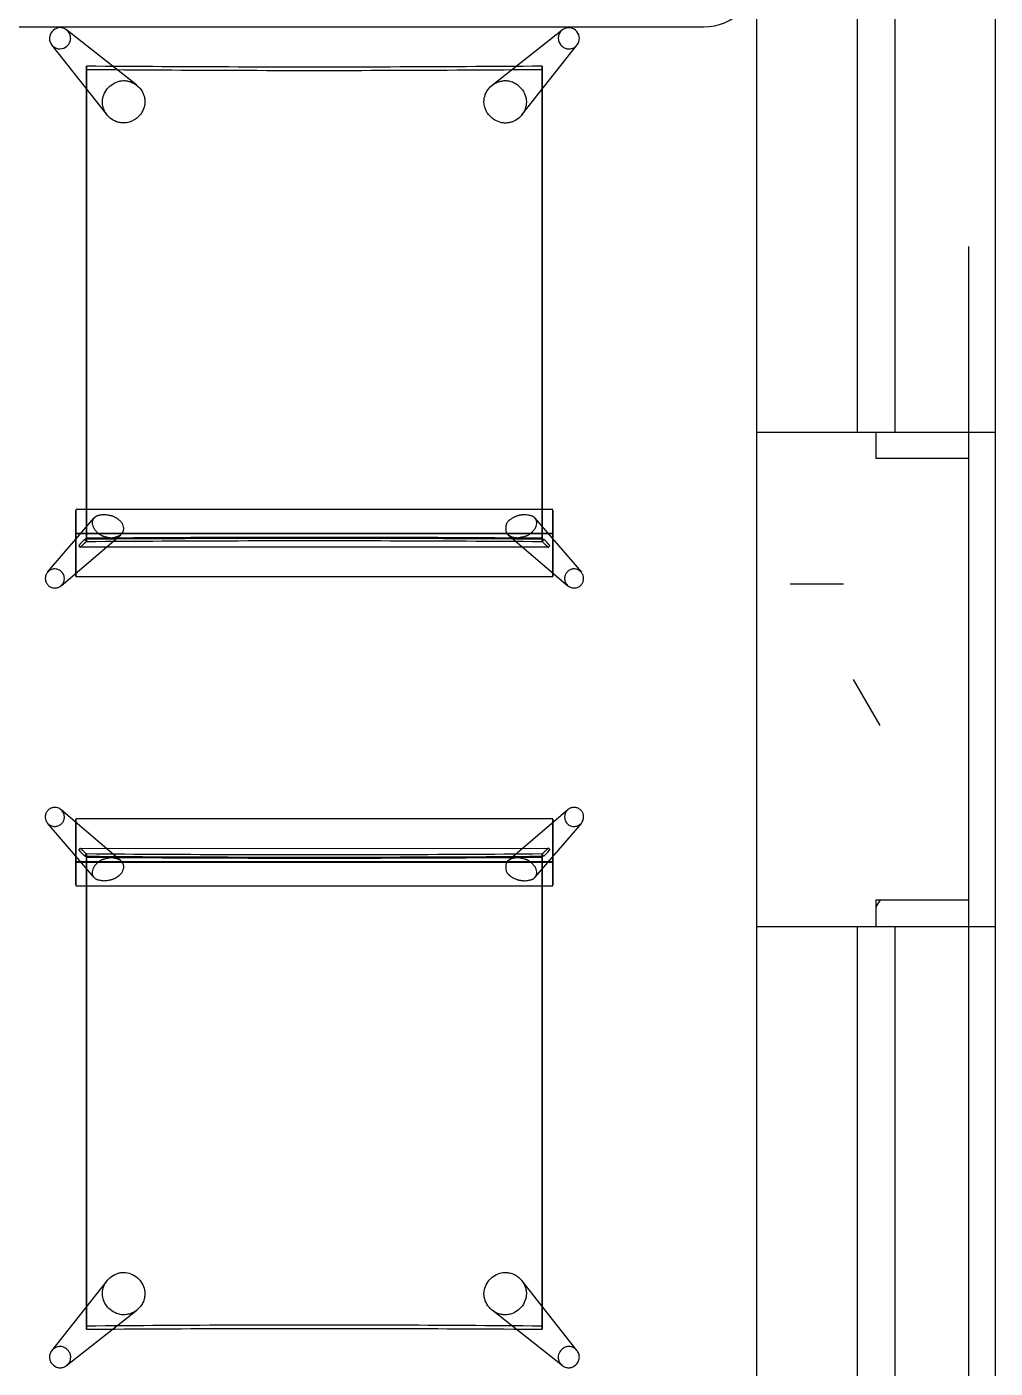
# Model space of a CAD drawing. Header units: millimetres. Extents: x -92759 to 184353, y -15225 to 86714.
# Drawn here: x 89412 to 90326, y 74041 to 75307 of the extents above; entities that cross this region are included whole.
import ezdxf

# ---------------------------------------------------------------- set-up
doc = ezdxf.new("R2010")
doc.units = ezdxf.units.MM
doc.linetypes.add('IDA - Grid Line', pattern=[2100, 1200, -300, 300, -300])
for name, color, linetype in [('0-1', 9, 'Continuous'), ('A-_--------_-3', 8, 'Continuous'), ('A-_FURT----_E', 9, 'Continuous'), ('A-_WALL----_E', 8, 'Continuous'), ('A-_WALL----_H', 8, 'Continuous'), ('A-_WALL----_H-1', 9, 'Continuous'), ('A-_WIND----_E', 8, 'Continuous'), ('M-_SANIFIXR_E', 9, 'Continuous')]:
    doc.layers.add(name, color=color, linetype=linetype)
doc.layers.add('S-_ANOTGRID_E-1', color=9, linetype='IDA - Grid Line', true_color=0x808080)

# ---------------------------------------------------------------- blocks, each defined once
blk = doc.blocks.new('IDA - Casement w Top Hung - 1 Panel - 1600L X 1800H - B8-AW08-10169639-BLK8_RHH_2ND STOREY PLAN')
at = {"layer": 'A-_WIND----_E'}
for p, q in [((-800, 17.5), (800, 17.5)), ((-800, 17.5), (-800, -17.5)), ((800, 17.5), (800, -17.5)), ((800, -17.5), (-800, -17.5))]:
    blk.add_line(p, q, dxfattribs=at)
blk = doc.blocks.new('staff dining room')
at = {"layer": 'A-_--------_-3', "color": 8}
blk.add_line((17621, 2227.5), (19021, 2227.5), dxfattribs=at)
blk.add_arc((19021, 2277.5), 50, 270, 0, dxfattribs=at)
at = {"layer": 'A-_FURT----_E', "color": 8}
for p, q in [((18485.8, 2172.4), (18419.7, 2224.6)), ((18821.3, 2172.5), (18887.4, 2224.6)), ((18457.8, 2144.5), (18405.7, 2210.6)), ((18849.2, 2144.4), (18901.4, 2210.6)), ((18438.4, 2190.4), (18438.4, 2187.4)), ((18868.4, 2187.4), (18868.4, 2190.4)), ((18401.7, 1712.6), (18445.4, 1763.6)), ((18878.5, 1771.8), (18428.5, 1771.8)), ((18428.5, 1766.2), (18428.5, 1771.2)), ((18428.5, 1771.2), (18428.5, 1730.8)), ((18428.5, 1754.1), (18428.5, 1766.2)), ((18861.6, 1763.7), (18905.4, 1712.6)), ((18878.5, 1771.2), (18878.5, 1766.2)), ((18878.5, 1730.8), (18878.5, 1771.2)), ((18878.5, 1766.2), (18878.5, 1754.1)), ((18414.4, 1699.9), (18470.7, 1748.1)), ((18428.5, 1749.1), (18428.5, 1754.1)), ((18878.5, 1749.4), (18428.5, 1749.4)), ((18428.5, 1749.1), (18878.5, 1749.1)), ((18428.5, 1708.8), (18428.5, 1749.1)), ((18836.4, 1748.1), (18892.7, 1699.9)), ((18878.5, 1754.1), (18878.5, 1749.1)), ((18878.5, 1749.1), (18878.5, 1708.8)), ((18438.4, 1744.7), (18438.4, 1741.8)), ((18868.4, 1741.8), (18868.4, 1744.7)), ((18428.5, 1730.8), (18428.5, 1726.1)), ((18428.5, 1726.1), (18428.5, 1713.6)), ((18878.5, 1726.1), (18878.5, 1730.8)), ((18878.5, 1713.6), (18878.5, 1726.1)), ((18428.5, 1713.6), (18428.5, 1708.8)), ((18878.5, 1708.8), (18878.5, 1713.6)), ((18428.5, 1708.6), (18878.5, 1708.6)), ((18470.7, 1440.3), (18414.4, 1488.5)), ((18892.7, 1488.5), (18836.4, 1440.3)), ((18445.4, 1424.8), (18401.7, 1475.8)), ((18878.5, 1479.8), (18428.5, 1479.8)), ((18428.5, 1479.6), (18428.5, 1474.8)), ((18428.5, 1439.4), (18428.5, 1479.6)), ((18428.5, 1474.8), (18428.5, 1462.3)), ((18905.4, 1475.8), (18861.6, 1424.8)), ((18878.5, 1474.8), (18878.5, 1479.6)), ((18878.5, 1479.6), (18878.5, 1439.4)), ((18878.5, 1462.3), (18878.5, 1474.8)), ((18428.5, 1462.3), (18428.5, 1457.6)), ((18428.5, 1457.6), (18428.5, 1417.2)), ((18878.5, 1457.6), (18878.5, 1462.3)), ((18878.5, 1417.2), (18878.5, 1457.6)), ((18438.4, 1446.7), (18438.4, 1443.8)), ((18868.4, 1443.8), (18868.4, 1446.7)), ((18878.5, 1439.4), (18428.5, 1439.4)), ((18428.5, 1434.4), (18428.5, 1439.4)), ((18428.5, 1439), (18878.5, 1439)), ((18428.5, 1422.2), (18428.5, 1434.4)), ((18878.5, 1439.4), (18878.5, 1434.4)), ((18878.5, 1434.4), (18878.5, 1422.2)), ((18428.5, 1417.2), (18428.5, 1422.2)), ((18878.5, 1422.2), (18878.5, 1417.2)), ((18428.5, 1416.6), (18878.5, 1416.6)), ((18405.7, 977.8), (18457.8, 1043.9)), ((18901.4, 977.8), (18849.2, 1044)), ((18419.7, 963.8), (18485.8, 1016)), ((18887.4, 963.8), (18821.3, 1015.9)), ((18438.4, 1001), (18438.4, 998.1)), ((18868.4, 998.1), (18868.4, 1001))]:
    blk.add_line(p, q, dxfattribs=at)
at = {"layer": 'A-_FURT----_E', "color": 8, "flags": 128}
for points in [[(18874.5, 1736.3), (18453.9, 1736.5), (18432.2, 1736.3)], [(18436.8, 1743.8), (18435.5, 1742.6), (18434.3, 1741.3)], [(18438.3, 1741.8), (18437.6, 1742.8), (18436.8, 1743.8)], [(18869.9, 1743.8), (18869.1, 1742.8), (18868.4, 1741.8)], [(18872.4, 1741.3), (18871.2, 1742.6), (18869.9, 1743.8)], [(18432.2, 1452.1), (18852.8, 1451.9), (18874.5, 1452.1)], [(18434.3, 1447.1), (18435.5, 1445.9), (18436.8, 1444.6)], [(18436.8, 1444.6), (18437.6, 1445.6), (18438.3, 1446.7)], [(18868.4, 1446.7), (18869.1, 1445.6), (18869.9, 1444.6)], [(18869.9, 1444.6), (18871.2, 1445.9), (18872.4, 1447.1)]]:
    blk.add_lwpolyline(points, dxfattribs=at)
at = {"layer": 'A-_FURT----_E', "color": 8}
for centre, major_axis, start_param, end_param in [((17733.3, 1032.5), (-696.7, -706.5), 3.113971, 3.126228), ((19448.9, 1158.3), (572.4, -580.4), 3.15629, 3.171215), ((17733.3, 2155.9), (696.7, -706.5), 0.015364, 0.027622), ((19448.9, 2030.1), (-572.4, -580.4), 6.253563, 6.268488)]:
    blk.add_ellipse(centre, major_axis=major_axis, ratio=0.124571, start_param=start_param, end_param=end_param, dxfattribs=at)
for points, knots in [([(18413.5, 2226.8), (18411.2, 2226.8), (18406.7, 2224.9), (18403.8, 2220.2), (18403.5, 2216.7), (18403.6, 2215), (18404.1, 2213.3), (18404.9, 2211.7), (18405.9, 2210.3), (18407.5, 2208.7), (18409.5, 2207.5), (18411.8, 2206.9), (18412.9, 2206.8), (18413.5, 2206.8)], [0, 0, 0, 0, 0.222222, 0.444444, 0.5, 0.555556, 0.611111, 0.666667, 0.722222, 0.777778, 0.888889, 0.944444, 1, 1, 1, 1]), ([(18413.5, 2206.8), (18415.9, 2206.8), (18419.2, 2208.2), (18422.3, 2211.7), (18423.3, 2214.3), (18423.5, 2216.1), (18423.5, 2217.6), (18423.3, 2219.4), (18422.4, 2221.4), (18420.8, 2223.8), (18418.5, 2225.6), (18415.7, 2226.6), (18414.3, 2226.8), (18413.5, 2226.8)], [0, 0, 0, 0, 0.222222, 0.333333, 0.444444, 0.479167, 0.513889, 0.583333, 0.652778, 0.722222, 0.861111, 0.930556, 1, 1, 1, 1]), ([(18903.5, 2216.8), (18903.5, 2219.1), (18901.7, 2223.6), (18897, 2226.5), (18893.5, 2226.8), (18891.8, 2226.6), (18890.1, 2226.2), (18888.5, 2225.4), (18887.1, 2224.4), (18885.4, 2222.8), (18884.3, 2220.7), (18883.6, 2218.5), (18883.5, 2217.3), (18883.5, 2216.8)], [0, 0, 0, 0, 0.222222, 0.444444, 0.5, 0.555556, 0.611111, 0.666667, 0.722222, 0.777778, 0.888889, 0.944444, 1, 1, 1, 1]), ([(18883.5, 2216.8), (18883.5, 2214.4), (18884.9, 2211), (18888.5, 2208), (18891, 2207), (18892.9, 2206.7), (18894.4, 2206.7), (18896.2, 2207), (18898.2, 2207.8), (18900.6, 2209.5), (18902.4, 2211.8), (18903.4, 2214.6), (18903.5, 2216), (18903.5, 2216.8)], [0, 0, 0, 0, 0.222222, 0.333333, 0.444444, 0.479167, 0.513889, 0.583333, 0.652778, 0.722222, 0.861111, 0.930556, 1, 1, 1, 1]), ([(18438.4, 1741.8), (18438.4, 1805.6), (18438.4, 1912.8), (18438.4, 2062.9), (18438.4, 2148.1), (18438.4, 2190.4)], [-1, -1, -1, -1, -0.571429, -0.285714, 0, 0, 0, 0]), ([(18438.4, 2187.4), (18438.4, 2124.8), (18438.4, 2019.4), (18438.4, 1871.1), (18438.4, 1786.7), (18438.4, 1744.7)], [-1, -1, -1, -1, -0.571429, -0.285714, 0, 0, 0, 0]), ([(18868.4, 2190.4), (18868.4, 2126.9), (18868.4, 2020.1), (18868.4, 1869.9), (18868.4, 1784.3), (18868.4, 1741.8)], [-1, -1, -1, -1, -0.571429, -0.285714, 0, 0, 0, 0]), ([(18868.4, 1744.7), (18868.4, 1807.7), (18868.4, 1913.5), (18868.4, 2061.6), (18868.4, 2145.7), (18868.4, 2187.4)], [-1, -1, -1, -1, -0.571429, -0.285714, 0, 0, 0, 0]), ([(18473.5, 2136.8), (18472.4, 2136.8), (18470, 2137), (18465.6, 2138.2), (18460.5, 2141.2), (18456.7, 2145.6), (18454.7, 2149.8), (18453.7, 2153.2), (18453.4, 2156.7), (18453.8, 2161.3), (18456.9, 2169), (18464.3, 2175.3), (18471.2, 2176.8), (18473.5, 2176.8)], [0, 0, 0, 0, 0.055556, 0.111111, 0.222222, 0.333333, 0.388889, 0.444444, 0.5, 0.555556, 0.666667, 0.888889, 1, 1, 1, 1]), ([(18473.5, 2176.8), (18474.7, 2176.8), (18477, 2176.6), (18481.5, 2175.3), (18486.6, 2172.3), (18490.4, 2167.9), (18492.4, 2163.7), (18493.3, 2160.3), (18493.6, 2156.8), (18493.2, 2152.2), (18490.6, 2145.6), (18483.9, 2138.9), (18477, 2136.8), (18473.5, 2136.8)], [0, 0, 0, 0, 0.055556, 0.111111, 0.222222, 0.333333, 0.388889, 0.444444, 0.5, 0.555556, 0.666667, 0.833333, 1, 1, 1, 1]), ([(18813.5, 2156.8), (18813.5, 2157.9), (18813.7, 2160.2), (18815, 2164.7), (18818, 2169.8), (18822.4, 2173.6), (18826.6, 2175.6), (18830, 2176.5), (18833.5, 2176.9), (18838.1, 2176.5), (18845.8, 2173.4), (18852.1, 2166), (18853.5, 2159.1), (18853.5, 2156.8)], [0, 0, 0, 0, 0.055556, 0.111111, 0.222222, 0.333333, 0.388889, 0.444444, 0.5, 0.555556, 0.666667, 0.888889, 1, 1, 1, 1]), ([(18853.5, 2156.8), (18853.5, 2155.6), (18853.3, 2153.3), (18852.1, 2148.8), (18849.1, 2143.7), (18844.6, 2139.9), (18840.5, 2137.9), (18837.1, 2137), (18833.6, 2136.6), (18829, 2137.1), (18822.4, 2139.7), (18815.6, 2146.4), (18813.5, 2153.2), (18813.5, 2156.8)], [0, 0, 0, 0, 0.055556, 0.111111, 0.222222, 0.333333, 0.388889, 0.444444, 0.5, 0.555556, 0.666667, 0.833333, 1, 1, 1, 1]), ([(18454.8, 1767), (18454, 1766.9), (18452.7, 1766.8), (18450.9, 1766.4), (18449.7, 1766.2), (18448.9, 1765.9), (18448.5, 1765.8), (18448.2, 1765.7), (18447.9, 1765.6), (18447.6, 1765.5), (18447.1, 1765.2), (18446.5, 1764.8), (18446.2, 1764.4), (18445.9, 1764.2), (18445.7, 1764), (18445.6, 1763.9), (18445.5, 1763.8), (18445.3, 1763.6), (18445.1, 1763.3), (18444.8, 1762.9), (18444.5, 1762.4), (18444.2, 1761.7), (18443.9, 1760.8), (18443.7, 1759.3), (18443.9, 1757.4), (18444.6, 1755.3), (18445.6, 1753.6), (18446.4, 1752.5), (18447.1, 1751.7), (18447.7, 1751), (18448.3, 1750.4), (18448.8, 1750), (18449.2, 1749.7), (18449.5, 1749.5), (18449.8, 1749.3), (18450.3, 1748.9), (18451.1, 1748.3), (18452, 1747.7), (18452.8, 1747.4), (18453.3, 1747.2), (18453.6, 1747), (18454, 1746.9), (18454.6, 1746.7), (18455.6, 1746.4), (18457.2, 1746), (18459.4, 1745.6), (18461, 1745.4), (18461.8, 1745.2)], [0, 0, 0, 0, 0.025, 0.05, 0.075, 0.0875, 0.09375, 0.1, 0.10625, 0.1125, 0.125, 0.15, 0.175, 0.1875, 0.19375, 0.2, 0.20625, 0.2125, 0.225, 0.25, 0.275, 0.3, 0.35, 0.4, 0.5, 0.6, 0.65, 0.7, 0.725, 0.75, 0.775, 0.7875, 0.8, 0.80625, 0.8125, 0.825, 0.85, 0.875, 0.8875, 0.89375, 0.9, 0.90625, 0.9125, 0.925, 0.95, 0.975, 1, 1, 1, 1]), ([(18461.8, 1745.2), (18462.7, 1745.4), (18464.2, 1745.6), (18466.3, 1746.1), (18467.7, 1746.5), (18468.6, 1746.9), (18469.1, 1747.1), (18469.4, 1747.2), (18469.7, 1747.3), (18470.1, 1747.6), (18470.7, 1747.9), (18471.3, 1748.5), (18471.7, 1749.1), (18472, 1749.6), (18472.2, 1749.8), (18472.3, 1750), (18472.4, 1750.1), (18472.6, 1750.4), (18472.8, 1750.8), (18473.1, 1751.3), (18473.3, 1752), (18473.5, 1752.9), (18473.6, 1754), (18473.4, 1755.7), (18472.8, 1757.7), (18471.6, 1759.6), (18470.3, 1761.1), (18469.3, 1762), (18468.5, 1762.6), (18467.8, 1763.1), (18467.2, 1763.5), (18466.7, 1763.8), (18466.5, 1764), (18466.2, 1764.1), (18466, 1764.2), (18465.7, 1764.3), (18465.2, 1764.6), (18464.5, 1765), (18463.7, 1765.4), (18463, 1765.6), (18462.5, 1765.7), (18462.2, 1765.8), (18461.8, 1765.9), (18461.3, 1766), (18460.4, 1766.2), (18458.9, 1766.5), (18457, 1766.8), (18455.5, 1766.9), (18454.8, 1767)], [0, 0, 0, 0, 0.025, 0.05, 0.075, 0.0875, 0.09375, 0.1, 0.10625, 0.1125, 0.125, 0.15, 0.175, 0.1875, 0.19375, 0.2, 0.20625, 0.2125, 0.225, 0.25, 0.275, 0.3, 0.35, 0.4, 0.5, 0.6, 0.65, 0.7, 0.725, 0.75, 0.775, 0.7875, 0.79375, 0.8, 0.80625, 0.8125, 0.825, 0.85, 0.875, 0.8875, 0.89375, 0.9, 0.90625, 0.9125, 0.925, 0.95, 0.975, 1, 1, 1, 1]), ([(18852.3, 1767), (18851.9, 1767), (18851, 1766.9), (18849.9, 1766.8), (18849, 1766.7), (18848.3, 1766.7), (18847.7, 1766.6), (18847, 1766.4), (18846.3, 1766.3), (18845.7, 1766.1), (18844.6, 1765.7), (18843.2, 1765.2), (18841.8, 1764.6), (18840.8, 1764.1), (18839.8, 1763.5), (18838.9, 1762.9), (18838.1, 1762.3), (18837.6, 1761.9), (18837.4, 1761.6), (18837.2, 1761.5), (18837, 1761.3), (18836.7, 1761), (18836.3, 1760.7), (18835.6, 1760.1), (18835.1, 1759.4), (18834.8, 1758.8), (18834.6, 1758.2), (18834.4, 1757.4), (18834.2, 1756.2), (18834.1, 1754.5), (18834.1, 1752.6), (18834.2, 1751.3), (18834.4, 1750.4), (18834.7, 1749.8), (18835.3, 1749), (18836, 1748.3), (18836.7, 1747.8), (18837.3, 1747.5), (18837.7, 1747.2), (18838, 1747), (18838.2, 1746.9), (18838.3, 1746.8), (18838.4, 1746.8), (18838.5, 1746.7), (18838.7, 1746.6), (18838.9, 1746.4), (18839.2, 1746.3), (18839.5, 1746.2), (18839.9, 1746), (18840.2, 1745.9), (18840.5, 1745.9), (18840.8, 1745.8), (18841, 1745.8), (18841.2, 1745.7), (18841.4, 1745.7), (18841.6, 1745.6), (18841.8, 1745.6), (18842.1, 1745.5), (18842.4, 1745.5), (18842.7, 1745.4), (18843.4, 1745.4), (18844.2, 1745.3), (18844.9, 1745.3), (18845.2, 1745.2)], [0, 0, 0, 0, 0.027778, 0.055556, 0.083333, 0.097222, 0.111111, 0.138889, 0.166667, 0.194444, 0.222222, 0.277778, 0.305556, 0.333333, 0.361111, 0.388889, 0.416667, 0.430556, 0.4375, 0.444444, 0.451389, 0.458333, 0.472222, 0.5, 0.527778, 0.541667, 0.555556, 0.569444, 0.583333, 0.611111, 0.638889, 0.652778, 0.666667, 0.680556, 0.694444, 0.722222, 0.736111, 0.75, 0.763889, 0.770833, 0.774306, 0.777778, 0.78125, 0.784722, 0.791667, 0.798611, 0.805556, 0.819444, 0.833333, 0.847222, 0.861111, 0.868056, 0.875, 0.881944, 0.888889, 0.895833, 0.902778, 0.909722, 0.916667, 0.930556, 0.944444, 0.972222, 1, 1, 1, 1]), ([(18845.2, 1745.2), (18846.1, 1745.4), (18847.9, 1745.7), (18850.2, 1746.2), (18852, 1746.6), (18853.1, 1747), (18853.7, 1747.2), (18854.1, 1747.3), (18854.5, 1747.5), (18855, 1747.7), (18855.8, 1748.1), (18856.7, 1748.8), (18857.5, 1749.4), (18858, 1749.9), (18858.3, 1750.1), (18858.5, 1750.3), (18858.8, 1750.5), (18859, 1750.7), (18859.5, 1751.2), (18860.1, 1751.8), (18860.6, 1752.5), (18861.4, 1753.5), (18862.1, 1754.7), (18862.9, 1756.5), (18863.3, 1758.3), (18863.3, 1760), (18863.1, 1761), (18862.8, 1761.8), (18862.6, 1762.3), (18862.3, 1762.8), (18862.1, 1763.1), (18861.9, 1763.3), (18861.8, 1763.5), (18861.7, 1763.6), (18861.5, 1763.8), (18861.3, 1764.1), (18860.9, 1764.5), (18860.4, 1765), (18859.9, 1765.3), (18859.5, 1765.4), (18859.3, 1765.5), (18859, 1765.6), (18858.5, 1765.8), (18857.7, 1766), (18856.4, 1766.3), (18854.5, 1766.7), (18853.1, 1766.9), (18852.3, 1767)], [0, 0, 0, 0, 0.027778, 0.055556, 0.083333, 0.097222, 0.104167, 0.111111, 0.118056, 0.125, 0.138889, 0.166667, 0.194444, 0.208333, 0.215278, 0.222222, 0.229167, 0.236111, 0.25, 0.277778, 0.305556, 0.333333, 0.388889, 0.444444, 0.555556, 0.611111, 0.666667, 0.694444, 0.722222, 0.75, 0.763889, 0.770833, 0.777778, 0.784722, 0.791667, 0.805556, 0.833333, 0.861111, 0.875, 0.881944, 0.888889, 0.895833, 0.902778, 0.916667, 0.944444, 0.972222, 1, 1, 1, 1]), ([(18434.3, 1741.3), (18434.1, 1741.1), (18433.6, 1740.6), (18433.1, 1740.1), (18432.8, 1739.7), (18432.6, 1739.5), (18432.5, 1739.3), (18432.3, 1739.2), (18432.2, 1739), (18432.1, 1738.9), (18431.9, 1738.7), (18431.8, 1738.5), (18431.6, 1738.4), (18431.5, 1738.2), (18431.5, 1738.1), (18431.4, 1738), (18431.3, 1737.9), (18431.2, 1737.8), (18431.2, 1737.7), (18431.2, 1737.6), (18431.2, 1737.6), (18431.2, 1737.6)], [0, 0, 0, 0, 0.142857, 0.285714, 0.357143, 0.392857, 0.428571, 0.464286, 0.5, 0.535714, 0.571429, 0.625, 0.678571, 0.705357, 0.732143, 0.785714, 0.839286, 0.866071, 0.892857, 0.946429, 1, 1, 1, 1]), ([(18432.1, 1736.3), (18432.1, 1736.3), (18432.2, 1736.3), (18432.3, 1736.4), (18432.5, 1736.5), (18432.7, 1736.6), (18433, 1736.8), (18433.2, 1736.9), (18433.4, 1737.1), (18433.6, 1737.3), (18433.8, 1737.5), (18434.1, 1737.7), (18434.3, 1737.9), (18434.6, 1738.1), (18434.8, 1738.3), (18435.1, 1738.6), (18435.5, 1738.9), (18436, 1739.5), (18437, 1740.4), (18437.8, 1741.2), (18438.3, 1741.8)], [0, 0, 0, 0, 0.071429, 0.107143, 0.142857, 0.214286, 0.25, 0.285714, 0.321429, 0.357143, 0.392857, 0.428571, 0.464286, 0.5, 0.535714, 0.571429, 0.625, 0.678571, 0.785714, 1, 1, 1, 1]), ([(18868.4, 1741.8), (18869, 1741.1), (18869.9, 1740.1), (18871.1, 1739.1), (18871.7, 1738.5), (18872.1, 1738.2), (18872.4, 1737.9), (18872.6, 1737.7), (18872.8, 1737.5), (18873, 1737.4), (18873.2, 1737.2), (18873.5, 1737), (18873.7, 1736.8), (18873.9, 1736.7), (18874.1, 1736.5), (18874.3, 1736.4), (18874.5, 1736.3), (18874.6, 1736.3), (18874.6, 1736.3)], [0, 0, 0, 0, 0.25, 0.375, 0.4375, 0.5, 0.53125, 0.5625, 0.59375, 0.625, 0.65625, 0.6875, 0.75, 0.78125, 0.8125, 0.875, 0.9375, 1, 1, 1, 1]), ([(18875.5, 1737.6), (18875.5, 1737.6), (18875.5, 1737.6), (18875.5, 1737.7), (18875.5, 1737.8), (18875.4, 1737.9), (18875.3, 1738), (18875.3, 1738.1), (18875.2, 1738.2), (18875.1, 1738.3), (18875, 1738.5), (18874.9, 1738.6), (18874.8, 1738.7), (18874.6, 1738.9), (18874.5, 1739), (18874.4, 1739.2), (18874.2, 1739.4), (18874, 1739.6), (18873.8, 1739.8), (18873.6, 1740.1), (18873.1, 1740.6), (18872.7, 1741), (18872.4, 1741.3)], [0, 0, 0, 0, 0.071429, 0.107143, 0.142857, 0.178571, 0.214286, 0.25, 0.285714, 0.321429, 0.357143, 0.392857, 0.428571, 0.464286, 0.5, 0.535714, 0.571429, 0.625, 0.678571, 0.732143, 0.785714, 1, 1, 1, 1]), ([(18408.5, 1697.8), (18409.6, 1697.8), (18411.7, 1698.1), (18414.4, 1699.7), (18416.5, 1702.2), (18417.6, 1705.2), (18417.6, 1708.3), (18416.3, 1711.8), (18413.2, 1714.9), (18410.1, 1715.8), (18408.5, 1715.8)], [0, 0, 0, 0, 0.111111, 0.222222, 0.333333, 0.444444, 0.555556, 0.666667, 0.833333, 1, 1, 1, 1]), ([(18898.5, 1715.8), (18897.5, 1715.8), (18895.4, 1715.4), (18892.6, 1713.8), (18890.6, 1711.3), (18889.4, 1708.1), (18889.6, 1704.3), (18891.1, 1701.4), (18893, 1699.6), (18895.3, 1698.2), (18897.2, 1697.8), (18898.5, 1697.8)], [0, 0, 0, 0, 0.111111, 0.222222, 0.333333, 0.444444, 0.583333, 0.722222, 0.791667, 0.861111, 1, 1, 1, 1]), ([(18898.5, 1697.8), (18899.6, 1697.8), (18901.7, 1698.1), (18904.4, 1699.7), (18906.5, 1702.2), (18907.6, 1705.2), (18907.6, 1707.8), (18907, 1709.8), (18906.1, 1711.7), (18904.4, 1713.8), (18901.7, 1715.4), (18899.6, 1715.8), (18898.5, 1715.8)], [0, 0, 0, 0, 0.111111, 0.222222, 0.333333, 0.444444, 0.555556, 0.611111, 0.666667, 0.777778, 0.888889, 1, 1, 1, 1]), ([(18408.5, 1472.7), (18409.6, 1472.7), (18411.7, 1473), (18414.4, 1474.6), (18416.5, 1477.1), (18417.7, 1480.3), (18417.5, 1484.1), (18415.9, 1487), (18414.1, 1488.9), (18411.8, 1490.2), (18409.8, 1490.7), (18408.5, 1490.7)], [0, 0, 0, 0, 0.111111, 0.222222, 0.333333, 0.444444, 0.583333, 0.722222, 0.791667, 0.861111, 1, 1, 1, 1]), ([(18898.5, 1490.7), (18897.5, 1490.7), (18895.4, 1490.3), (18892.6, 1488.7), (18890.9, 1486.7), (18890, 1484.8), (18889.5, 1482.7), (18889.5, 1480.1), (18890.8, 1476.6), (18893.8, 1473.5), (18897, 1472.7), (18898.5, 1472.7)], [0, 0, 0, 0, 0.111111, 0.222222, 0.333333, 0.388889, 0.444444, 0.555556, 0.666667, 0.833333, 1, 1, 1, 1]), ([(18898.5, 1472.7), (18899.6, 1472.7), (18901.7, 1473), (18904.4, 1474.6), (18906.1, 1476.7), (18907, 1478.6), (18907.6, 1480.6), (18907.6, 1483.3), (18906.5, 1486.3), (18904.4, 1488.7), (18901.7, 1490.3), (18899.6, 1490.7), (18898.5, 1490.7)], [0, 0, 0, 0, 0.111111, 0.222222, 0.333333, 0.388889, 0.444444, 0.555556, 0.666667, 0.777778, 0.888889, 1, 1, 1, 1]), ([(18431.2, 1450.8), (18431.2, 1450.8), (18431.2, 1450.8), (18431.2, 1450.7), (18431.2, 1450.6), (18431.3, 1450.5), (18431.4, 1450.4), (18431.4, 1450.3), (18431.5, 1450.2), (18431.6, 1450.1), (18431.7, 1450), (18431.8, 1449.8), (18431.9, 1449.7), (18432.1, 1449.5), (18432.2, 1449.4), (18432.3, 1449.2), (18432.5, 1449), (18432.7, 1448.8), (18432.9, 1448.6), (18433.1, 1448.3), (18433.6, 1447.9), (18434, 1447.5), (18434.3, 1447.1)], [0, 0, 0, 0, 0.071429, 0.107143, 0.142857, 0.178571, 0.214286, 0.25, 0.285714, 0.321429, 0.357143, 0.392857, 0.428571, 0.464286, 0.5, 0.535714, 0.571429, 0.625, 0.678571, 0.732143, 0.785714, 1, 1, 1, 1]), ([(18438.3, 1446.7), (18437.6, 1447.4), (18436.7, 1448.3), (18435.7, 1449.3), (18435.4, 1449.6), (18435.1, 1449.8), (18434.8, 1450.1), (18434.6, 1450.3), (18434.3, 1450.5), (18434, 1450.8), (18433.7, 1451.1), (18433.4, 1451.3), (18433.2, 1451.5), (18433, 1451.6), (18432.8, 1451.8), (18432.6, 1451.9), (18432.4, 1452), (18432.3, 1452), (18432.2, 1452.1), (18432.1, 1452.1), (18432.1, 1452.1)], [0, 0, 0, 0, 0.285714, 0.357143, 0.392857, 0.428571, 0.464286, 0.5, 0.535714, 0.571429, 0.625, 0.678571, 0.705357, 0.732143, 0.785714, 0.839286, 0.866071, 0.892857, 0.946429, 1, 1, 1, 1]), ([(18438.4, 998.1), (18438.4, 1061.5), (18438.4, 1168.3), (18438.4, 1318.6), (18438.4, 1404.1), (18438.4, 1446.7)], [-1, -1, -1, -1, -0.571429, -0.285714, 0, 0, 0, 0]), ([(18438.4, 1443.8), (18438.4, 1380.7), (18438.4, 1274.9), (18438.4, 1126.8), (18438.4, 1042.7), (18438.4, 1001)], [-1, -1, -1, -1, -0.571429, -0.285714, 0, 0, 0, 0]), ([(18874.6, 1452.1), (18874.6, 1452.1), (18874.5, 1452.1), (18874.3, 1452), (18874.1, 1451.9), (18873.9, 1451.8), (18873.7, 1451.6), (18873.5, 1451.4), (18873.2, 1451.2), (18873, 1451.1), (18872.8, 1450.9), (18872.6, 1450.7), (18872.4, 1450.5), (18872.1, 1450.2), (18871.7, 1449.9), (18871.1, 1449.3), (18869.9, 1448.3), (18869, 1447.3), (18868.4, 1446.7)], [0, 0, 0, 0, 0.0625, 0.125, 0.1875, 0.21875, 0.25, 0.3125, 0.34375, 0.375, 0.40625, 0.4375, 0.46875, 0.5, 0.5625, 0.625, 0.75, 1, 1, 1, 1]), ([(18868.4, 1446.7), (18868.4, 1382.8), (18868.4, 1275.6), (18868.4, 1125.5), (18868.4, 1040.3), (18868.4, 998.1)], [-1, -1, -1, -1, -0.571429, -0.285714, 0, 0, 0, 0]), ([(18868.4, 1001), (18868.4, 1063.6), (18868.4, 1169), (18868.4, 1317.3), (18868.4, 1401.7), (18868.4, 1443.8)], [-1, -1, -1, -1, -0.571429, -0.285714, 0, 0, 0, 0]), ([(18872.4, 1447.1), (18872.6, 1447.3), (18873.1, 1447.8), (18873.6, 1448.3), (18873.9, 1448.7), (18874.1, 1448.9), (18874.2, 1449.1), (18874.4, 1449.2), (18874.5, 1449.4), (18874.6, 1449.5), (18874.8, 1449.7), (18874.9, 1449.9), (18875.1, 1450.1), (18875.2, 1450.2), (18875.2, 1450.3), (18875.3, 1450.4), (18875.4, 1450.6), (18875.5, 1450.6), (18875.5, 1450.7), (18875.5, 1450.8), (18875.5, 1450.8), (18875.5, 1450.8)], [0, 0, 0, 0, 0.142857, 0.285714, 0.357143, 0.392857, 0.428571, 0.464286, 0.5, 0.535714, 0.571429, 0.625, 0.678571, 0.705357, 0.732143, 0.785714, 0.839286, 0.866071, 0.892857, 0.946429, 1, 1, 1, 1]), ([(18461.8, 1443.2), (18461, 1443.1), (18459.4, 1442.8), (18457.2, 1442.4), (18455.6, 1442), (18454.6, 1441.7), (18454, 1441.5), (18453.6, 1441.4), (18453.3, 1441.2), (18452.8, 1441), (18452, 1440.7), (18451.1, 1440.1), (18450.3, 1439.5), (18449.8, 1439.1), (18449.5, 1438.9), (18449.3, 1438.8), (18449.1, 1438.6), (18448.8, 1438.4), (18448.3, 1438), (18447.7, 1437.4), (18447.1, 1436.8), (18446.4, 1435.9), (18445.6, 1434.8), (18444.6, 1433.1), (18443.9, 1431), (18443.7, 1429.1), (18443.9, 1427.6), (18444.2, 1426.7), (18444.5, 1426), (18444.8, 1425.5), (18445.1, 1425.1), (18445.3, 1424.8), (18445.5, 1424.7), (18445.6, 1424.5), (18445.7, 1424.4), (18445.9, 1424.3), (18446.2, 1424), (18446.5, 1423.6), (18447.1, 1423.2), (18447.6, 1422.9), (18447.9, 1422.8), (18448.2, 1422.7), (18448.5, 1422.6), (18448.9, 1422.5), (18449.7, 1422.3), (18450.9, 1422), (18452.7, 1421.7), (18454, 1421.5), (18454.8, 1421.4)], [0, 0, 0, 0, 0.025, 0.05, 0.075, 0.0875, 0.09375, 0.1, 0.10625, 0.1125, 0.125, 0.15, 0.175, 0.1875, 0.19375, 0.2, 0.20625, 0.2125, 0.225, 0.25, 0.275, 0.3, 0.35, 0.4, 0.5, 0.6, 0.65, 0.7, 0.725, 0.75, 0.775, 0.7875, 0.79375, 0.8, 0.80625, 0.8125, 0.825, 0.85, 0.875, 0.8875, 0.89375, 0.9, 0.90625, 0.9125, 0.925, 0.95, 0.975, 1, 1, 1, 1]), ([(18454.8, 1421.4), (18455.5, 1421.5), (18457, 1421.6), (18458.9, 1421.9), (18460.4, 1422.2), (18461.3, 1422.4), (18461.8, 1422.5), (18462.2, 1422.6), (18462.5, 1422.7), (18463, 1422.8), (18463.7, 1423.1), (18464.5, 1423.4), (18465.2, 1423.8), (18465.7, 1424.1), (18466, 1424.2), (18466.2, 1424.3), (18466.5, 1424.5), (18466.7, 1424.6), (18467.2, 1424.9), (18467.8, 1425.3), (18468.5, 1425.8), (18469.3, 1426.5), (18470.3, 1427.3), (18471.6, 1428.8), (18472.8, 1430.7), (18473.4, 1432.7), (18473.6, 1434.4), (18473.5, 1435.5), (18473.3, 1436.4), (18473.1, 1437.1), (18472.8, 1437.7), (18472.5, 1438.1), (18472.3, 1438.4), (18472.2, 1438.6), (18472, 1438.9), (18471.7, 1439.3), (18471.3, 1439.9), (18470.7, 1440.5), (18470.1, 1440.9), (18469.7, 1441.1), (18469.4, 1441.2), (18469.1, 1441.4), (18468.6, 1441.6), (18467.7, 1441.9), (18466.3, 1442.3), (18464.2, 1442.8), (18462.7, 1443), (18461.8, 1443.2)], [0, 0, 0, 0, 0.025, 0.05, 0.075, 0.0875, 0.09375, 0.1, 0.10625, 0.1125, 0.125, 0.15, 0.175, 0.1875, 0.19375, 0.2, 0.20625, 0.2125, 0.225, 0.25, 0.275, 0.3, 0.35, 0.4, 0.5, 0.6, 0.65, 0.7, 0.725, 0.75, 0.775, 0.7875, 0.8, 0.80625, 0.8125, 0.825, 0.85, 0.875, 0.8875, 0.89375, 0.9, 0.90625, 0.9125, 0.925, 0.95, 0.975, 1, 1, 1, 1]), ([(18845.2, 1443.2), (18844.9, 1443.2), (18844.2, 1443.1), (18843.4, 1443.1), (18842.7, 1443), (18842.4, 1442.9), (18842.1, 1442.9), (18841.8, 1442.8), (18841.6, 1442.8), (18841.4, 1442.7), (18841.2, 1442.7), (18841, 1442.6), (18840.8, 1442.6), (18840.5, 1442.5), (18840.2, 1442.5), (18839.9, 1442.4), (18839.5, 1442.2), (18839.2, 1442.1), (18838.9, 1442), (18838.7, 1441.9), (18838.5, 1441.8), (18838.4, 1441.7), (18838.3, 1441.6), (18838.2, 1441.5), (18838, 1441.4), (18837.7, 1441.2), (18837.3, 1441), (18836.7, 1440.6), (18836, 1440.1), (18835.3, 1439.5), (18834.7, 1438.6), (18834.4, 1438), (18834.2, 1437.1), (18834.1, 1435.8), (18834.1, 1434), (18834.2, 1432.2), (18834.4, 1431), (18834.6, 1430.2), (18834.8, 1429.7), (18835.1, 1429), (18835.6, 1428.3), (18836.3, 1427.8), (18836.7, 1427.4), (18837, 1427.1), (18837.2, 1427), (18837.4, 1426.8), (18837.6, 1426.5), (18838.1, 1426.1), (18838.9, 1425.6), (18839.8, 1424.9), (18840.8, 1424.3), (18841.8, 1423.8), (18843.2, 1423.2), (18844.6, 1422.7), (18845.7, 1422.3), (18846.3, 1422.1), (18847, 1422), (18847.7, 1421.9), (18848.3, 1421.8), (18849, 1421.7), (18849.9, 1421.6), (18851, 1421.5), (18851.9, 1421.4), (18852.3, 1421.4)], [0, 0, 0, 0, 0.027778, 0.055556, 0.069444, 0.083333, 0.090278, 0.097222, 0.104167, 0.111111, 0.118056, 0.125, 0.131944, 0.138889, 0.152778, 0.166667, 0.180556, 0.194444, 0.201389, 0.208333, 0.215278, 0.21875, 0.222222, 0.225694, 0.229167, 0.236111, 0.25, 0.263889, 0.277778, 0.305556, 0.319444, 0.333333, 0.347222, 0.361111, 0.388889, 0.416667, 0.430556, 0.444444, 0.458333, 0.472222, 0.5, 0.527778, 0.541667, 0.548611, 0.555556, 0.5625, 0.569444, 0.583333, 0.611111, 0.638889, 0.666667, 0.694444, 0.722222, 0.777778, 0.805556, 0.833333, 0.861111, 0.888889, 0.902778, 0.916667, 0.944444, 0.972222, 1, 1, 1, 1]), ([(18852.3, 1421.4), (18853.1, 1421.5), (18854.5, 1421.7), (18856.4, 1422.1), (18857.7, 1422.4), (18858.5, 1422.6), (18859, 1422.8), (18859.3, 1422.9), (18859.5, 1423), (18859.9, 1423.2), (18860.4, 1423.4), (18860.9, 1423.9), (18861.3, 1424.3), (18861.5, 1424.6), (18861.7, 1424.8), (18861.8, 1425), (18861.9, 1425.1), (18862.1, 1425.3), (18862.3, 1425.6), (18862.6, 1426.1), (18862.8, 1426.7), (18863.1, 1427.5), (18863.3, 1428.5), (18863.3, 1430.1), (18862.9, 1431.9), (18862.1, 1433.8), (18861.4, 1435), (18860.6, 1435.9), (18860.1, 1436.7), (18859.5, 1437.3), (18859, 1437.7), (18858.8, 1437.9), (18858.5, 1438.1), (18858.3, 1438.3), (18858, 1438.6), (18857.5, 1439), (18856.7, 1439.7), (18855.8, 1440.3), (18855, 1440.7), (18854.5, 1440.9), (18854.1, 1441.1), (18853.7, 1441.2), (18853.1, 1441.4), (18852, 1441.8), (18850.2, 1442.2), (18847.9, 1442.7), (18846.1, 1443), (18845.2, 1443.2)], [0, 0, 0, 0, 0.027778, 0.055556, 0.083333, 0.097222, 0.104167, 0.111111, 0.118056, 0.125, 0.138889, 0.166667, 0.194444, 0.208333, 0.215278, 0.222222, 0.229167, 0.236111, 0.25, 0.277778, 0.305556, 0.333333, 0.388889, 0.444444, 0.555556, 0.611111, 0.666667, 0.694444, 0.722222, 0.75, 0.763889, 0.770833, 0.777778, 0.784722, 0.791667, 0.805556, 0.833333, 0.861111, 0.875, 0.881944, 0.888889, 0.895833, 0.902778, 0.916667, 0.944444, 0.972222, 1, 1, 1, 1]), ([(18473.5, 1011.7), (18468.9, 1011.7), (18462.1, 1014.5), (18456, 1021.6), (18453.8, 1027.1), (18453.4, 1031.7), (18453.7, 1035.2), (18454.7, 1038.6), (18456.7, 1042.8), (18460.5, 1047.2), (18465.6, 1050.2), (18470, 1051.5), (18472.4, 1051.7), (18473.5, 1051.7)], [0, 0, 0, 0, 0.222222, 0.333333, 0.444444, 0.5, 0.555556, 0.611111, 0.666667, 0.777778, 0.888889, 0.944444, 1, 1, 1, 1]), ([(18473.5, 1051.7), (18478.2, 1051.7), (18485, 1048.8), (18491.1, 1041.7), (18493.1, 1036.6), (18493.5, 1032.9), (18493.6, 1030), (18493, 1026.4), (18491.4, 1022.3), (18488.1, 1017.5), (18483.4, 1013.9), (18477.9, 1012), (18475, 1011.7), (18473.5, 1011.7)], [0, 0, 0, 0, 0.222222, 0.333333, 0.444444, 0.479167, 0.513889, 0.583333, 0.652778, 0.722222, 0.861111, 0.930556, 1, 1, 1, 1]), ([(18813.5, 1031.7), (18813.5, 1036.3), (18816.4, 1043.1), (18823.5, 1049.2), (18828.6, 1051.2), (18832.3, 1051.7), (18835.2, 1051.7), (18838.8, 1051.1), (18842.9, 1049.5), (18847.7, 1046.2), (18851.3, 1041.5), (18853.2, 1036), (18853.5, 1033.1), (18853.5, 1031.7)], [0, 0, 0, 0, 0.222222, 0.333333, 0.444444, 0.479167, 0.513889, 0.583333, 0.652778, 0.722222, 0.861111, 0.930556, 1, 1, 1, 1]), ([(18853.5, 1031.7), (18853.5, 1027), (18850.7, 1020.2), (18843.6, 1014.1), (18838.1, 1012), (18833.5, 1011.6), (18830, 1011.9), (18826.6, 1012.8), (18822.4, 1014.8), (18818, 1018.6), (18815, 1023.7), (18813.7, 1028.2), (18813.5, 1030.5), (18813.5, 1031.7)], [0, 0, 0, 0, 0.222222, 0.333333, 0.444444, 0.5, 0.555556, 0.611111, 0.666667, 0.777778, 0.888889, 0.944444, 1, 1, 1, 1]), ([(18413.5, 981.7), (18412.9, 981.7), (18411.8, 981.6), (18409.5, 980.9), (18407, 979.5), (18405.1, 977.2), (18404.1, 975.1), (18403.6, 973.4), (18403.5, 971.7), (18403.7, 969.4), (18405.2, 965.6), (18408.9, 962.4), (18412.4, 961.7), (18413.5, 961.7)], [0, 0, 0, 0, 0.055556, 0.111111, 0.222222, 0.333333, 0.388889, 0.444444, 0.5, 0.555556, 0.666667, 0.888889, 1, 1, 1, 1]), ([(18413.5, 961.7), (18414.1, 961.7), (18415.3, 961.8), (18417.5, 962.4), (18420, 963.9), (18422, 966.1), (18423, 968.2), (18423.4, 969.9), (18423.6, 971.6), (18423.4, 973.9), (18422.1, 977.2), (18418.7, 980.6), (18415.3, 981.7), (18413.5, 981.7)], [0, 0, 0, 0, 0.055556, 0.111111, 0.222222, 0.333333, 0.388889, 0.444444, 0.5, 0.555556, 0.666667, 0.833333, 1, 1, 1, 1]), ([(18903.5, 971.7), (18903.5, 972.2), (18903.4, 973.4), (18902.8, 975.6), (18901.3, 978.2), (18899.1, 980.1), (18897, 981.1), (18895.3, 981.6), (18893.6, 981.7), (18891.2, 981.5), (18888, 980.2), (18884.6, 976.8), (18883.5, 973.4), (18883.5, 971.7)], [0, 0, 0, 0, 0.055556, 0.111111, 0.222222, 0.333333, 0.388889, 0.444444, 0.5, 0.555556, 0.666667, 0.833333, 1, 1, 1, 1]), ([(18883.5, 971.7), (18883.5, 971.1), (18883.6, 969.9), (18884.3, 967.7), (18885.7, 965.1), (18888, 963.2), (18890.1, 962.2), (18891.8, 961.8), (18893.5, 961.6), (18895.8, 961.8), (18899.6, 963.3), (18902.8, 967.1), (18903.5, 970.5), (18903.5, 971.7)], [0, 0, 0, 0, 0.055556, 0.111111, 0.222222, 0.333333, 0.388889, 0.444444, 0.5, 0.555556, 0.666667, 0.888889, 1, 1, 1, 1])]:
    blk.add_open_spline(points, degree=3, knots=knots, dxfattribs=at)
for points in [[(18868.4, 2190.4), (18820.6, 2190), (18725.1, 2189.5), (18581.6, 2189.5), (18486.1, 2190), (18438.4, 2190.4)], [(18438.4, 2187.4), (18486.1, 2187), (18581.6, 2186.4), (18725.1, 2186.4), (18820.6, 2187), (18868.4, 2187.4)], [(18869.5, 1743.8), (18725.5, 1744.9), (18581.2, 1744.9), (18437.2, 1743.8)], [(18438.3, 1741.8), (18486.1, 1742.1), (18581.6, 1742.6), (18725.1, 1742.6), (18820.6, 1742.1), (18868.4, 1741.8)], [(18868.4, 1744.7), (18820.6, 1745.1), (18725.1, 1745.6), (18581.6, 1745.6), (18486.1, 1745.1), (18438.4, 1744.7)], [(18438.4, 1741.8), (18486.1, 1742.1), (18581.6, 1742.6), (18725.1, 1742.6), (18820.6, 1742.1), (18868.4, 1741.8)], [(18408.5, 1715.8), (18407.5, 1715.8), (18405.4, 1715.4), (18402.6, 1713.8), (18400.6, 1711.3), (18399.5, 1708.3), (18399.5, 1705.2), (18400.6, 1702.2), (18402.6, 1699.7), (18405.4, 1698.1), (18407.5, 1697.8), (18408.5, 1697.8)], [(18408.5, 1490.7), (18407.5, 1490.7), (18405.4, 1490.3), (18402.6, 1488.7), (18400.6, 1486.3), (18399.5, 1483.3), (18399.5, 1480.1), (18400.6, 1477.1), (18402.6, 1474.6), (18405.4, 1473), (18407.5, 1472.7), (18408.5, 1472.7)], [(18437.2, 1444.6), (18581.2, 1443.5), (18725.5, 1443.5), (18869.5, 1444.6)], [(18868.4, 1446.7), (18820.6, 1446.3), (18725.1, 1445.8), (18581.6, 1445.8), (18486.1, 1446.3), (18438.3, 1446.7)], [(18868.4, 1446.7), (18820.6, 1446.3), (18725.1, 1445.8), (18581.6, 1445.8), (18486.1, 1446.3), (18438.4, 1446.7)], [(18438.4, 1443.8), (18486.1, 1443.3), (18581.6, 1442.8), (18725.1, 1442.8), (18820.6, 1443.3), (18868.4, 1443.8)], [(18868.4, 1001), (18820.6, 1001.4), (18725.1, 1002), (18581.6, 1002), (18486.1, 1001.4), (18438.4, 1001)], [(18438.4, 998.1), (18486.1, 998.4), (18581.6, 998.9), (18725.1, 998.9), (18820.6, 998.4), (18868.4, 998.1)]]:
    blk.add_open_spline(points, degree=3, dxfattribs=at)
blk = doc.blocks.new('1599_FURN_RHH_BLK8 _NEW__2ND STY_dwg-10261561-BLK8_RHH_2ND STOREY PLAN')
blk.add_blockref('staff dining room', (-19270.7, -6261.8))
blk = doc.blocks.new('A$C3019c3af')
at = {"layer": 'A-_WALL----_H'}
h = blk.add_hatch(dxfattribs=at)
h.set_pattern_fill('FP_11', color=256, style=0, pattern_type=2)
h.set_pattern_definition([(0, (-11670.95, 40338.3), (1219.2, 304.8), [50.292, -864.108, 50.292, -864.108, -4876.8]), (0, (-11670.95, 40338.3), (1219.2, 304.8), [-1828.8, 50.292, -1778.508, 50.292, -864.108, -2133.6]), (0, (-11670.95, 40338.3), (1219.2, 304.8), [-4572, 50.292, -559.308, 50.292, -1473.708]), (120, (-11213.75, 40490.7), (-873.5645, 903.458), [50.292, -864.108, 50.292, -864.108, -4876.8]), (120, (-11213.75, 40490.7), (-873.5645, 903.458), [-1828.8, 50.292, -1778.508, 50.292, -864.108, -2133.6]), (120, (-11213.75, 40490.7), (-873.5645, 903.458), [-4572, 50.292, -559.308, 50.292, -1473.708]), (240, (-11061.35, 41100.3), (-345.6355, -1208.258), [50.292, -864.108, 50.292, -864.108, -4876.8]), (240, (-11061.35, 41100.3), (-345.6355, -1208.258), [-1828.8, 50.292, -1778.508, 50.292, -864.108, -2133.6]), (240, (-11061.35, 41100.3), (-345.6355, -1208.258), [-4572, 50.292, -559.308, 50.292, -1473.708])])
h.paths.add_polyline_path([(7625, 36200), (7625, 38050), (7512.5, 38050), (7512.5, 38025), (7600, 38025), (7600, 36200)])
h.paths.add_polyline_path([(7625, 39650), (7625, 40116.7), (7512.5, 40116.7), (7512.5, 40091.7), (7600, 40091.7), (7600, 39675), (7512.5, 39675), (7512.5, 39650), (7530.2, 39650)])
h.paths.add_polyline_path([(7530.2, 41716.7), (7625, 41716.7), (7625, 42183.3), (7512.5, 42183.3), (7512.5, 42158.3), (7600, 42158.3), (7600, 41741.7), (7512.5, 41741.7), (7512.5, 41716.7)])
h.paths.add_polyline_path([(7625, 43783.3), (7625, 44250), (7512.5, 44250), (7512.5, 44225), (7600, 44225), (7600, 43808.3), (7512.5, 43808.3), (7512.5, 43783.3), (7530.2, 43783.3)])
h.paths.add_polyline_path([(7530.2, 45850), (7625, 45850), (7625, 46625), (7600, 46625), (7600, 45875), (7512.5, 45875), (7512.5, 45850)])
at = {"layer": 'A-_WALL----_H-1'}
h = blk.add_hatch(dxfattribs=at)
h.set_pattern_fill('FP_8', color=256, style=0, pattern_type=2)
h.set_pattern_definition([(0, (-11670.95, 40338.29), (609.6, 152.4), [50.292, -406.908, 50.292, -406.908, -2438.4]), (0, (-11670.95, 40338.29), (609.6, 152.4), [-914.4, 50.292, -864.108, 50.292, -406.908, -1066.8]), (0, (-11670.95, 40338.29), (609.6, 152.4), [-2286, 50.292, -254.508, 50.292, -711.708]), (120, (-11442.35, 40414.49), (-436.7823, 451.7291), [50.292, -406.908, 50.292, -406.908, -2438.4]), (120, (-11442.35, 40414.49), (-436.7823, 451.7291), [-914.4, 50.292, -864.108, 50.292, -406.908, -1066.8]), (120, (-11442.35, 40414.49), (-436.7823, 451.7291), [-2286, 50.292, -254.508, 50.292, -711.708]), (240, (-11366.15, 40719.29), (-172.8177, -604.1291), [50.292, -406.908, 50.292, -406.908, -2438.4]), (240, (-11366.15, 40719.29), (-172.8177, -604.1291), [-914.4, 50.292, -864.108, 50.292, -406.908, -1066.8]), (240, (-11366.15, 40719.29), (-172.8177, -604.1291), [-2286, 50.292, -254.508, 50.292, -711.708])])
h.paths.add_polyline_path([(7512.5, 36200), (7600, 36200), (7600, 37300), (7400, 37300), (7400, 36200)])
h.paths.add_polyline_path([(7400, 37900), (7600, 37900), (7600, 38025), (7512.5, 38025), (7512.5, 38050), (7400, 38050)])
h.paths.add_polyline_path([(7512.5, 39650), (7512.5, 39675), (7600, 39675), (7600, 40091.7), (7512.5, 40091.7), (7512.5, 40116.7), (7400, 40116.7), (7400, 39650), (7495.2, 39650)])
h.paths.add_polyline_path([(7512.5, 41716.7), (7512.5, 41741.7), (7600, 41741.7), (7600, 42158.3), (7512.5, 42158.3), (7512.5, 42183.3), (7400, 42183.3), (7400, 41716.7), (7495.2, 41716.7)])
h.paths.add_polyline_path([(7495.2, 43783.3), (7512.5, 43783.3), (7512.5, 43808.3), (7600, 43808.3), (7600, 44225), (7512.5, 44225), (7512.5, 44250), (7400, 44250), (7400, 43783.3)])
h.paths.add_polyline_path([(7400, 45850), (7512.5, 45850), (7512.5, 45875), (7600, 45875), (7600, 46000), (7400, 46000), (7400, 45936.6)])
at = {"layer": 'A-_WALL----_E'}
for p, q in [((7625, 46625), (7625, 42183.3)), ((7400, 37900), (7400, 46000)), ((7400, 42183.3), (7495.2, 42183.3)), ((7512.5, 42183.3), (7512.5, 42158.3)), ((7530.2, 42183.3), (7625, 42183.3)), ((7625, 42183.3), (7625, 26275)), ((7600, 42158.3), (7512.5, 42158.3)), ((7600, 41741.7), (7600, 42158.3)), ((7512.5, 41741.7), (7512.5, 41716.7)), ((7512.5, 41741.7), (7600, 41741.7)), ((7400, 41716.7), (7495.2, 41716.7)), ((7530.2, 41716.7), (7625, 41716.7))]:
    blk.add_line(p, q, dxfattribs=at)
at = {"layer": 'S-_ANOTGRID_E-1'}
blk.add_line((7600, -20341.4), (7600, 52351.8), dxfattribs=at)
at = {"layer": 'A-_WIND----_E', "rotation": 89.99999999999991}
for p in [(7512.7, 42983.3), (7512.7, 40916.7)]:
    blk.add_blockref('IDA - Casement w Top Hung - 1 Panel - 1600L X 1800H - B8-AW08-10169639-BLK8_RHH_2ND STOREY PLAN', p, dxfattribs=at)
at = {"layer": 'M-_SANIFIXR_E'}
blk.add_blockref('1599_FURN_RHH_BLK8 _NEW__2ND STY_dwg-10261561-BLK8_RHH_2ND STOREY PLAN', (7599.8, 46600.1), dxfattribs=at)

msp = doc.modelspace()

# ---------------------------------------------------------------- block references
at = {"layer": '0-1'}
msp.add_blockref('A$C3019c3af', (82701.1, 32741.2), dxfattribs=at)

doc.saveas('drawing.dxf')
